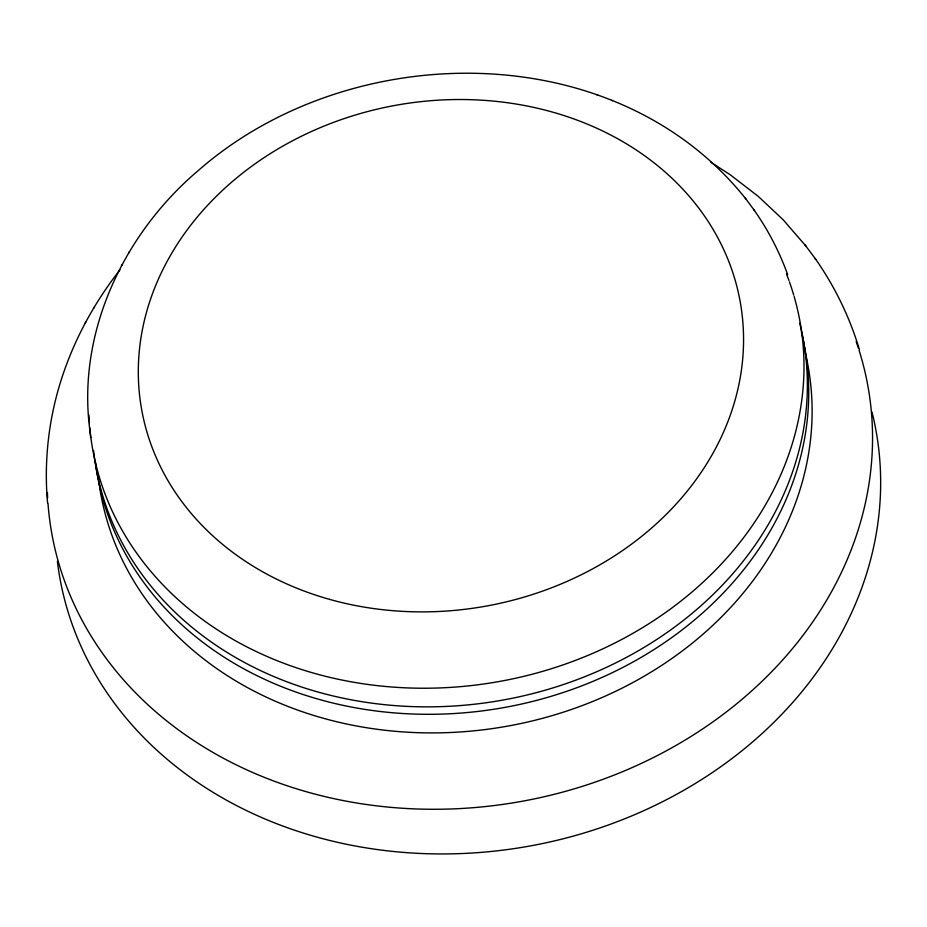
<?xml version="1.0" encoding="UTF-8"?>
<svg xmlns="http://www.w3.org/2000/svg" width="927" height="927" viewBox="0 0 927 927"><rect width="100%" height="100%" fill="white"/><g stroke="black" fill="none" stroke-linecap="round" stroke-linejoin="round"><path stroke-width="1.39" d="M119.977 269.873C92.978 304.253 72.051 343.523 59.49 385.435L59.131 386.675C48.065 424.242 44.09 463.848 47.555 502.851M745.934 199.015C615.841 35.226 350.684 37.729 199.178 169.757L198.587 170.278C126.292 231.344 79.502 326.211 88.888 421.901M85.122 323.222L85.678 322.237M93.581 308.274L94.125 307.324M121.483 265.701L122.051 264.716M128.818 252.758L129.363 251.796M611.681 100.383L612.446 100.672M596.988 94.855L597.706 95.133M710.905 162.271L730.14 174.705L758.356 196.466L783.153 219.757L805.922 246.072M815.018 258.366L815.806 259.421C835.076 287.022 849.92 317.694 859.491 349.977M753.721 209.525C767.904 229.537 779.317 251.495 787.649 274.566M805.146 245.041L815.806 259.421M745.169 197.984L754.508 210.58M89.073 423.662L90.742 437.567M859.155 350.568A414.659 346.976 -10.3 0 1 524.995 800.743A414.659 346.976 -10.3 0 1 47.984 503.291M47.636 497.915A414.659 346.976 -10.3 0 1 47.393 492.515M856.177 341.599A414.659 346.976 -10.3 0 1 858.332 347.996M805.447 353.384A359.375 300.707 -10.3 0 1 511.716 725.366A359.375 300.707 -10.3 0 1 99.745 487.672M99.537 486.293A359.375 300.707 -10.3 0 1 98.957 482.133M98.61 479.352A359.375 300.707 -10.3 0 1 98.285 476.571M872.017 412.098A414.659 346.976 -10.3 0 1 530.742 845.853A414.659 346.976 -10.3 0 1 57.393 561.368M799.711 323.245A359.375 300.707 -10.3 0 1 502.874 700.07A359.375 300.707 -10.3 0 1 93.557 450.51M794.138 296.513A359.375 300.707 -10.3 0 1 501.959 680.997A359.375 300.707 -10.3 0 1 89.757 427.718M89.398 423.523A359.375 300.707 -10.3 0 1 88.911 415.122M786.455 273.917A359.375 300.707 -10.3 0 1 788.947 280.499M789.41 281.82A359.375 300.707 -10.3 0 1 793.744 295.168M802.376 336.142A359.375 300.707 -10.3 0 1 502.585 707.811A359.375 300.707 -10.3 0 1 95.226 460.742M801.403 332.051A359.375 300.707 -10.3 0 1 802.064 334.774M329.595 599.375A304.091 254.45 -10.3 0 0 740.302 302.341A304.091 254.45 -10.3 0 0 252.897 165.377A304.091 254.45 -10.3 0 0 329.595 599.375"/></g></svg>
